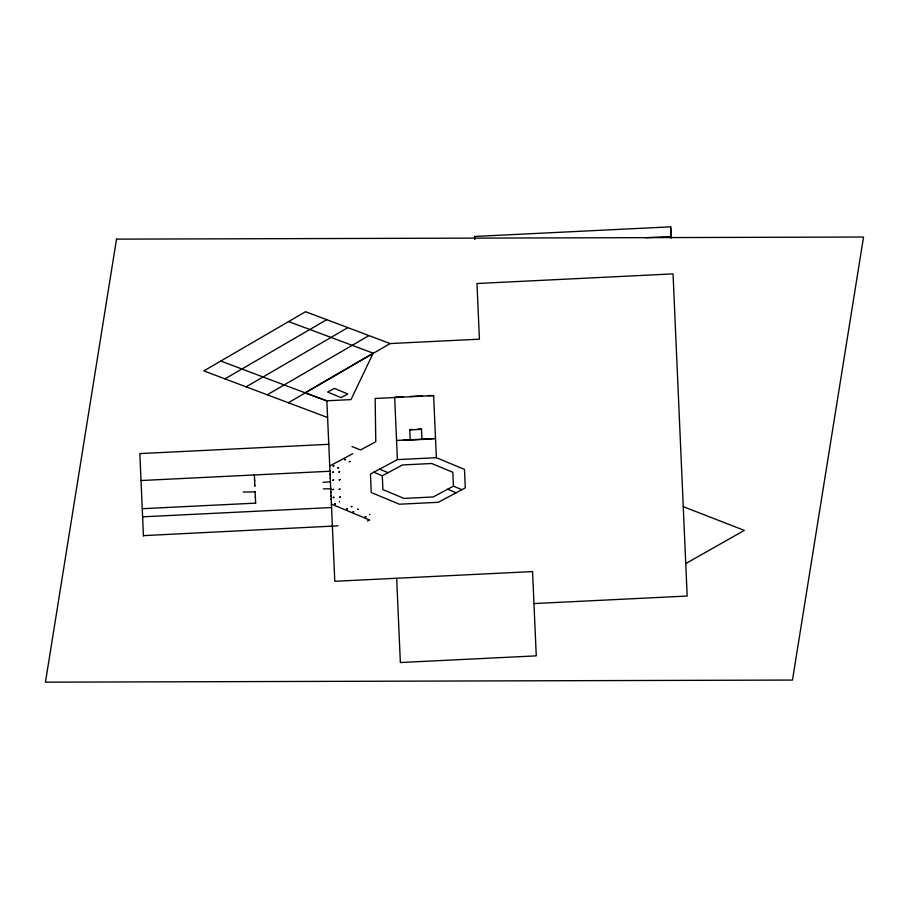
<?xml version="1.0" encoding="UTF-8"?>
<svg xmlns="http://www.w3.org/2000/svg" width="909" height="909" viewBox="0 0 909 909"><rect width="100%" height="100%" fill="white"/><g stroke="black" fill="none" stroke-linecap="round" stroke-linejoin="round"><path stroke-width="1.36" d="M305.299 392.665L373.156 353.181L351.01 399.608L326.865 400.789L305.31 392.893M224.966 378.86L326.706 319.673M246.1 386.825L347.84 327.638M267.235 394.79L368.974 335.591M288.369 402.744L390.109 343.557L479.418 339.171L476.975 283.517L673.035 273.882L687.181 596.043L533.969 603.565M685.75 563.569L744.323 530.39L683.25 506.654M351.976 446.512L360.441 449.966L375.781 441.763L375.156 398.483L433.638 395.608L428.059 395.574M397.403 459.613L370.44 474.032L371.247 492.508L399.369 504.211L438.32 502.302L465.294 487.883L464.488 469.408L436.365 457.704L397.403 459.613L394.665 397.222L403.017 396.813M382.291 475.759L402.528 464.953L431.741 463.51L452.83 472.294L453.443 486.156L433.207 496.962L403.994 498.405L382.905 489.621L382.291 475.759L373.804 472.226M367.395 521.005L369.702 520.073L331.41 504.12M339.25 501.473L339.33 501.779M353.249 511.54L353.817 511.778L353.033 511.722M369.52 514.426L370.02 514.46M338 525.845L143.44 535.64M474.589 236.465L474.737 239.226L474.589 236.465L670.649 226.83L671.137 236.488L645.754 237.738M409.97 396.472L422.492 395.858M412.356 429.48L409.743 429.605L410.209 440.07L403.38 440.104M417.572 429.218L421.481 429.025L421.935 439.502L434.161 438.592M409.754 429.912L421.492 429.332M328.785 444.308L139.838 453.591L143.452 535.958M141.02 480.531L329.967 471.248M330.74 488.849L323.297 488.837M142.258 508.699L255.622 503.132L255.122 491.86L243.226 492.064M142.611 516.823L331.558 507.54M390.109 343.557L305.572 311.707L203.832 370.906L327.604 417.526M288.642 321.57L373.156 353.181M220.773 361.043L326.876 401.017L334.796 581.294L532.56 571.579L536.265 655.855L400.358 662.536L396.665 578.26M453.443 486.156L461.92 489.69M447.66 489.247L456.148 492.78M379.587 469.146L388.075 472.669M435.525 438.524L396.563 440.445M352.749 453.693L329.728 465.999M329.944 470.873L329.967 471.453M330.092 474.191L330.126 474.975M330.24 477.714L330.285 478.498M330.399 481.236L330.421 481.815L323.081 482.281M330.717 488.474L330.74 489.053M330.865 491.792L330.899 492.576M331.012 495.314L331.058 496.098M331.171 498.836L331.206 499.416M254.361 474.589L254.395 475.168M254.6 480.02L254.645 480.804M254.85 485.645L254.884 486.224L254.384 474.964M255.111 491.485L255.134 492.064M255.349 496.916L255.384 497.7M255.599 502.552L255.622 503.132M670.649 226.83L671.149 238.113M433.638 395.608L436.365 457.704M420.458 439.57L411.663 440.001M116.522 239.135L45.45 682.17L792.478 680.068L863.55 237.033L116.522 239.135M334.432 388.416L327.626 392.052L341.023 397.631L347.829 393.995L334.432 388.416M333.535 465.613L332.978 465.908L334.035 465.908L333.535 465.613M345.102 459.431L344.556 459.715L345.602 459.727L345.102 459.431M338.137 467.567L337.591 467.862L338.637 467.862L338.137 467.567M349.704 461.386L349.158 461.681L350.204 461.681L349.704 461.386M334.842 503.791L335.41 504.029L334.842 503.791M351.317 506.495L351.885 506.733L351.317 506.495M346.897 508.813L347.477 509.051L346.897 508.813M357.657 509.222L358.237 509.46L357.657 509.222M365.304 516.562L365.884 516.801L365.304 516.562M339.602 471.714L338.932 472.032L339.602 471.714M333.217 471.976L332.546 472.294L333.217 471.976M339.943 479.634L339.273 479.952L339.943 479.634M333.569 479.907L332.899 480.225L333.569 479.907M339.921 489.065L339.25 489.383L339.921 489.065M333.546 489.337L332.864 489.656L333.546 489.337M340.273 496.984L339.591 497.314L340.273 496.984M333.887 497.257L333.217 497.575L333.887 497.257"/></g></svg>
